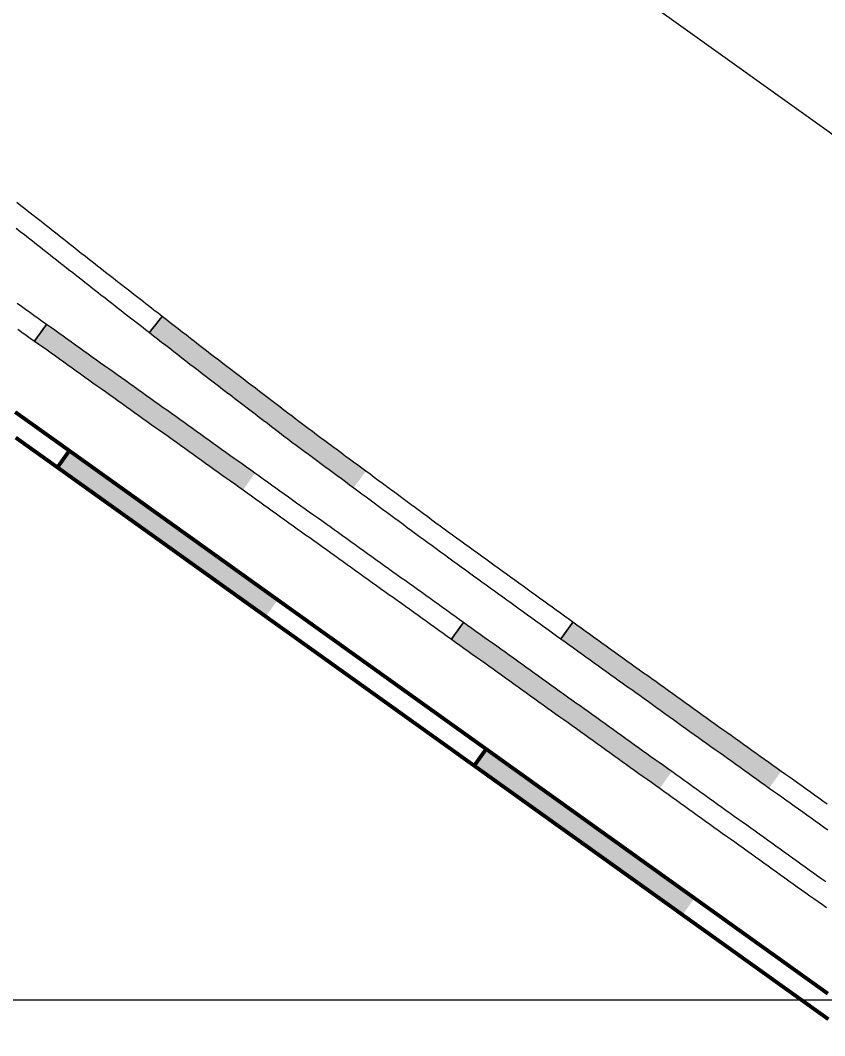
# Model space of a CAD drawing. Header units: inches. Extents: x 36473197 to 36486087, y 3899343 to 3911260.
# Drawn here: x 36482907.4 to 36482970.2, y 3904997.2 to 3905076.5 of the extents above; entities that cross this region are included whole.
import ezdxf

# ---------------------------------------------------------------- set-up
doc = ezdxf.new("R2010")
doc.units = ezdxf.units.IN
doc.header["$MEASUREMENT"] = 0
doc.layers.get('0').update_dxf_attribs({"lineweight": 0})
doc.layers.get('Defpoints').update_dxf_attribs({"lineweight": 0})
for name, color, linetype, lineweight in [('四盘区辅运巷', 7, 'Continuous', 0), ('经纬网', 7, 'Continuous', 0), ('西平正线', 7, 'Continuous', 0), ('钻孔', 7, 'Continuous', 0)]:
    doc.layers.add(name, color=color, linetype=linetype, lineweight=lineweight)
doc.styles.add('仿宋', font='simfang.ttf')
doc.linetypes.add('铁路', pattern='A,-0.01,[9,西北矿业高家堡煤矿2022年采掘接续图(2022.8.14).shx,S=1.5748e-06,R=0,X=0,Y=0.0004],-0.01,[10,西北矿业高家堡煤矿2022年采掘接续图(2022.8.14).shx,S=1.5748e-06,R=0,X=0,Y=0.0004]', length=0.02)
doc.dimstyles.get("Standard").update_dxf_attribs({"dimtxt": 30, "dimasz": 20, "dimexe": 0.18, "dimexo": 0.0625, "dimgap": 0.09, "dimtad": 1, "dimdec": 0, "dimzin": 0, "dimdsep": 46, "dimtxsty": '仿宋', "dimcen": 0.09, "dimclrd": 150, "dimclre": 150, "dimadec": 0, "dimazin": 0, "dimtfac": 1, "dimtdec": 0, "dimtofl": 0, "dimtmove": 0, "dimatfit": 3, "dimfxl": 1, "dimtolj": 1, "dimtzin": 0, "dimlwd": 0, "dimarcsym": 0})

# ---------------------------------------------------------------- blocks, each defined once
blk = doc.blocks.new('lr_block_12_1')
for points in [[(227.09, 521.522), (226.765, 521.755), (226.44, 521.988), (226.115, 522.221), (225.79, 522.453), (225.464, 522.686), (225.139, 522.919), (224.814, 523.152), (224.489, 523.385), (224.164, 523.618), (223.838, 523.851), (223.513, 524.084), (223.188, 524.317), (222.863, 524.55), (222.538, 524.783), (222.212, 525.015), (221.887, 525.248), (221.562, 525.481), (221.237, 525.714), (220.912, 525.947), (220.586, 526.18), (220.261, 526.413), (219.936, 526.646), (219.611, 526.879), (219.286, 527.112), (218.96, 527.344), (218.635, 527.577), (218.31, 527.81), (217.985, 528.043), (217.659, 528.276), (217.334, 528.509), (217.009, 528.742), (216.684, 528.975), (216.358, 529.207), (216.033, 529.44), (215.708, 529.673), (215.383, 529.906), (215.058, 530.139), (214.732, 530.372), (214.407, 530.605), (214.082, 530.838), (213.756, 531.07), (213.431, 531.303), (213.106, 531.536), (212.78, 531.769), (212.455, 532.001), (212.13, 532.234), (211.804, 532.467), (211.479, 532.699), (211.154, 532.932), (210.828, 533.165), (210.596, 532.84), (210.363, 532.514), (210.13, 532.189), (209.897, 531.864), (210.223, 531.631), (210.548, 531.398), (210.873, 531.165), (211.199, 530.933), (211.524, 530.7), (211.849, 530.467), (212.175, 530.234), (212.5, 530.002), (212.825, 529.769), (213.151, 529.536), (213.476, 529.304), (213.801, 529.071), (214.126, 528.838), (214.451, 528.605), (214.777, 528.372), (215.102, 528.139), (215.427, 527.907), (215.752, 527.674), (216.078, 527.441), (216.403, 527.208), (216.728, 526.975), (217.053, 526.742), (217.378, 526.509), (217.704, 526.277), (218.029, 526.044), (218.354, 525.811), (218.679, 525.578), (219.004, 525.345), (219.33, 525.112), (219.655, 524.879), (219.98, 524.646), (220.305, 524.413), (220.63, 524.18), (220.956, 523.948), (221.281, 523.715), (221.606, 523.482), (221.931, 523.249), (222.256, 523.016), (222.582, 522.783), (222.907, 522.55), (223.232, 522.317), (223.557, 522.084), (223.882, 521.851), (224.208, 521.618), (224.533, 521.386), (224.858, 521.153), (225.183, 520.92), (225.508, 520.687), (225.834, 520.454), (226.159, 520.221), (226.392, 520.546), (226.625, 520.871), (226.857, 521.197)], [(259.614, 498.237), (259.289, 498.47), (258.964, 498.703), (258.639, 498.936), (258.313, 499.168), (257.988, 499.401), (257.663, 499.634), (257.338, 499.867), (257.012, 500.1), (256.687, 500.333), (256.362, 500.565), (256.037, 500.798), (255.711, 501.031), (255.386, 501.264), (255.061, 501.497), (254.736, 501.73), (254.41, 501.963), (254.085, 502.195), (253.76, 502.428), (253.435, 502.661), (253.109, 502.894), (252.784, 503.127), (252.459, 503.36), (252.134, 503.592), (251.809, 503.825), (251.483, 504.058), (251.158, 504.291), (250.833, 504.524), (250.508, 504.757), (250.182, 504.99), (249.857, 505.222), (249.532, 505.455), (249.207, 505.688), (248.881, 505.921), (248.556, 506.154), (248.231, 506.387), (247.906, 506.62), (247.58, 506.852), (247.255, 507.085), (246.93, 507.318), (246.605, 507.551), (246.279, 507.784), (245.954, 508.017), (245.629, 508.249), (245.304, 508.482), (244.978, 508.715), (244.653, 508.948), (244.328, 509.181), (244.003, 509.414), (243.678, 509.647), (243.352, 509.879), (243.119, 509.554), (242.887, 509.229), (242.654, 508.904), (242.421, 508.578), (242.746, 508.346), (243.071, 508.113), (243.397, 507.88), (243.722, 507.647), (244.047, 507.414), (244.372, 507.181), (244.698, 506.949), (245.023, 506.716), (245.348, 506.483), (245.673, 506.25), (245.999, 506.017), (246.324, 505.784), (246.649, 505.551), (246.974, 505.319), (247.299, 505.086), (247.625, 504.853), (247.95, 504.62), (248.275, 504.387), (248.6, 504.154), (248.926, 503.921), (249.251, 503.689), (249.576, 503.456), (249.901, 503.223), (250.227, 502.99), (250.552, 502.757), (250.877, 502.524), (251.202, 502.292), (251.528, 502.059), (251.853, 501.826), (252.178, 501.593), (252.503, 501.36), (252.829, 501.127), (253.154, 500.894), (253.479, 500.662), (253.804, 500.429), (254.13, 500.196), (254.455, 499.963), (254.78, 499.73), (255.105, 499.497), (255.43, 499.264), (255.756, 499.032), (256.081, 498.799), (256.406, 498.566), (256.731, 498.333), (257.057, 498.1), (257.382, 497.867), (257.707, 497.635), (258.032, 497.402), (258.358, 497.169), (258.683, 496.936), (258.916, 497.261), (259.149, 497.586), (259.381, 497.912)]]:
    blk.add_hatch(color=7).paths.add_polyline_path(points, flags=17)
at = {"color": 7, "const_width": 0.3}
for points in [[(210.828, 533.165), (210.503, 533.398), (210.178, 533.63), (209.852, 533.863), (209.526, 534.096), (209.201, 534.328), (208.875, 534.561), (208.549, 534.793), (208.224, 535.026), (207.898, 535.258), (207.573, 535.49), (207.247, 535.723), (206.922, 535.955), (206.596, 536.188)], [(206.643, 534.188), (206.969, 533.956), (207.294, 533.723), (207.62, 533.491), (207.945, 533.259), (208.271, 533.026), (208.596, 532.794), (208.922, 532.561), (209.247, 532.329), (209.572, 532.096), (209.897, 531.864), (210.13, 532.189), (210.363, 532.514), (210.596, 532.84), (210.828, 533.165)], [(243.352, 509.879), (243.027, 510.112), (242.702, 510.345), (242.377, 510.578), (242.051, 510.811), (241.726, 511.044), (241.401, 511.277), (241.076, 511.509), (240.75, 511.742), (240.425, 511.975), (240.1, 512.208), (239.775, 512.441), (239.449, 512.674), (239.124, 512.906), (238.799, 513.139), (238.474, 513.372), (238.148, 513.605), (237.823, 513.838), (237.498, 514.071), (237.173, 514.304), (236.847, 514.536), (236.522, 514.769), (236.197, 515.002), (235.872, 515.235), (235.547, 515.468), (235.221, 515.701), (234.896, 515.934), (234.571, 516.166), (234.246, 516.399), (233.92, 516.632), (233.595, 516.865), (233.27, 517.098), (232.945, 517.331), (232.619, 517.563), (232.294, 517.796), (231.969, 518.029), (231.644, 518.262), (231.318, 518.495), (230.993, 518.728), (230.668, 518.961), (230.343, 519.193), (230.017, 519.426), (229.692, 519.659), (229.367, 519.892), (229.042, 520.125), (228.716, 520.358), (228.391, 520.59), (228.066, 520.823), (227.741, 521.056), (227.415, 521.289), (227.09, 521.522), (226.765, 521.755), (226.44, 521.988), (226.115, 522.221), (225.79, 522.453), (225.464, 522.686), (225.139, 522.919), (224.814, 523.152), (224.489, 523.385), (224.164, 523.618), (223.838, 523.851), (223.513, 524.084), (223.188, 524.317), (222.863, 524.55), (222.538, 524.783), (222.212, 525.015), (221.887, 525.248), (221.562, 525.481), (221.237, 525.714), (220.912, 525.947), (220.586, 526.18), (220.261, 526.413), (219.936, 526.646), (219.611, 526.879), (219.286, 527.112), (218.96, 527.344), (218.635, 527.577), (218.31, 527.81), (217.985, 528.043), (217.659, 528.276), (217.334, 528.509), (217.009, 528.742), (216.684, 528.975), (216.358, 529.207), (216.033, 529.44), (215.708, 529.673), (215.383, 529.906), (215.058, 530.139), (214.732, 530.372), (214.407, 530.605), (214.082, 530.838), (213.756, 531.07), (213.431, 531.303), (213.106, 531.536), (212.78, 531.769), (212.455, 532.001), (212.13, 532.234), (211.804, 532.467), (211.479, 532.699), (211.154, 532.932), (210.828, 533.165), (210.596, 532.84), (210.363, 532.514), (210.13, 532.189), (209.897, 531.864), (210.223, 531.631), (210.548, 531.398), (210.873, 531.165), (211.199, 530.933), (211.524, 530.7), (211.849, 530.467), (212.175, 530.234), (212.5, 530.002), (212.825, 529.769), (213.151, 529.536), (213.476, 529.304), (213.801, 529.071), (214.126, 528.838), (214.451, 528.605), (214.777, 528.372), (215.102, 528.139), (215.427, 527.907), (215.752, 527.674), (216.078, 527.441), (216.403, 527.208), (216.728, 526.975), (217.053, 526.742), (217.378, 526.509), (217.704, 526.277), (218.029, 526.044), (218.354, 525.811), (218.679, 525.578), (219.004, 525.345), (219.33, 525.112), (219.655, 524.879), (219.98, 524.646), (220.305, 524.413), (220.63, 524.18), (220.956, 523.948), (221.281, 523.715), (221.606, 523.482), (221.931, 523.249), (222.256, 523.016), (222.582, 522.783), (222.907, 522.55), (223.232, 522.317), (223.557, 522.084), (223.882, 521.851), (224.208, 521.618), (224.533, 521.386), (224.858, 521.153), (225.183, 520.92), (225.508, 520.687), (225.834, 520.454), (226.159, 520.221), (226.484, 519.988), (226.809, 519.755), (227.135, 519.522), (227.46, 519.29), (227.785, 519.057), (228.11, 518.824), (228.436, 518.591), (228.761, 518.358), (229.086, 518.125), (229.411, 517.892), (229.737, 517.66), (230.062, 517.427), (230.387, 517.194), (230.712, 516.961), (231.037, 516.728), (231.363, 516.495), (231.688, 516.262), (232.013, 516.03), (232.338, 515.797), (232.664, 515.564), (232.989, 515.331), (233.314, 515.098), (233.639, 514.865), (233.965, 514.633), (234.29, 514.4), (234.615, 514.167), (234.94, 513.934), (235.266, 513.701), (235.591, 513.468), (235.916, 513.235), (236.241, 513.003), (236.567, 512.77), (236.892, 512.537), (237.217, 512.304), (237.542, 512.071), (237.868, 511.838), (238.193, 511.606), (238.518, 511.373), (238.843, 511.14), (239.168, 510.907), (239.494, 510.674), (239.819, 510.441), (240.144, 510.208), (240.469, 509.976), (240.795, 509.743), (241.12, 509.51), (241.445, 509.277), (241.77, 509.044), (242.096, 508.811), (242.421, 508.578), (242.654, 508.904), (242.887, 509.229), (243.119, 509.554), (243.352, 509.879)], [(270.022, 490.786), (269.697, 491.019), (269.371, 491.251), (269.046, 491.484), (268.721, 491.717), (268.396, 491.95), (268.071, 492.183), (267.745, 492.416), (267.42, 492.649), (267.095, 492.881), (266.77, 493.114), (266.444, 493.347), (266.119, 493.58), (265.794, 493.813), (265.469, 494.046), (265.143, 494.279), (264.818, 494.511), (264.493, 494.744), (264.168, 494.977), (263.842, 495.21), (263.517, 495.443), (263.192, 495.676), (262.867, 495.908), (262.541, 496.141), (262.216, 496.374), (261.891, 496.607), (261.566, 496.84), (261.24, 497.073), (260.915, 497.306), (260.59, 497.538), (260.265, 497.771), (259.94, 498.004), (259.614, 498.237), (259.289, 498.47), (258.964, 498.703), (258.639, 498.936), (258.313, 499.168), (257.988, 499.401), (257.663, 499.634), (257.338, 499.867), (257.012, 500.1), (256.687, 500.333), (256.362, 500.565), (256.037, 500.798), (255.711, 501.031), (255.386, 501.264), (255.061, 501.497), (254.736, 501.73), (254.41, 501.963), (254.085, 502.195), (253.76, 502.428), (253.435, 502.661), (253.109, 502.894), (252.784, 503.127), (252.459, 503.36), (252.134, 503.592), (251.809, 503.825), (251.483, 504.058), (251.158, 504.291), (250.833, 504.524), (250.508, 504.757), (250.182, 504.99), (249.857, 505.222), (249.532, 505.455), (249.207, 505.688), (248.881, 505.921), (248.556, 506.154), (248.231, 506.387), (247.906, 506.62), (247.58, 506.852), (247.255, 507.085), (246.93, 507.318), (246.605, 507.551), (246.279, 507.784), (245.954, 508.017), (245.629, 508.249), (245.304, 508.482), (244.978, 508.715), (244.653, 508.948), (244.328, 509.181), (244.003, 509.414), (243.678, 509.647), (243.352, 509.879), (243.119, 509.554), (242.887, 509.229), (242.654, 508.904), (242.421, 508.578), (242.746, 508.346), (243.071, 508.113), (243.397, 507.88), (243.722, 507.647), (244.047, 507.414), (244.372, 507.181), (244.698, 506.949), (245.023, 506.716), (245.348, 506.483), (245.673, 506.25), (245.999, 506.017), (246.324, 505.784), (246.649, 505.551), (246.974, 505.319), (247.299, 505.086), (247.625, 504.853), (247.95, 504.62), (248.275, 504.387), (248.6, 504.154), (248.926, 503.921), (249.251, 503.689), (249.576, 503.456), (249.901, 503.223), (250.227, 502.99), (250.552, 502.757), (250.877, 502.524), (251.202, 502.292), (251.528, 502.059), (251.853, 501.826), (252.178, 501.593), (252.503, 501.36), (252.829, 501.127), (253.154, 500.894), (253.479, 500.662), (253.804, 500.429), (254.13, 500.196), (254.455, 499.963), (254.78, 499.73), (255.105, 499.497), (255.43, 499.264), (255.756, 499.032), (256.081, 498.799), (256.406, 498.566), (256.731, 498.333), (257.057, 498.1), (257.382, 497.867), (257.707, 497.635), (258.032, 497.402), (258.358, 497.169), (258.683, 496.936), (259.008, 496.703), (259.333, 496.47), (259.659, 496.237), (259.984, 496.005), (260.309, 495.772), (260.634, 495.539), (260.96, 495.306), (261.285, 495.073), (261.61, 494.84), (261.935, 494.608), (262.261, 494.375), (262.586, 494.142), (262.911, 493.909), (263.236, 493.676), (263.561, 493.443), (263.887, 493.21), (264.212, 492.978), (264.537, 492.745), (264.862, 492.512), (265.188, 492.279), (265.513, 492.046), (265.838, 491.813), (266.163, 491.58), (266.489, 491.348), (266.814, 491.115), (267.139, 490.882), (267.464, 490.649), (267.79, 490.416), (268.115, 490.183), (268.44, 489.951), (268.765, 489.718), (269.091, 489.485), (269.416, 489.252), (269.741, 489.019), (270.066, 488.786)]]:
    blk.add_lwpolyline(points, dxfattribs=at)
blk = doc.blocks.new('*D204')
at = {"layer": 'Defpoints', "color": 0, "transparency": 16777216}
for p in [(36476925.515, 3911082.357), (36486060.147, 3904950.043), (36485936.086, 3904772.871)]:
    blk.add_point(p, dxfattribs=at)
at = {"layer": '四盘区辅运巷', "color": 150, "lineweight": -2, "transparency": 16777216}
for p, q in [((36476925.551, 3911082.408), (36477049.68, 3911259.676)), ((36485936.122, 3904772.922), (36486060.251, 3904950.19))]:
    blk.add_line(p, q, dxfattribs=at)
at = {"layer": '四盘区辅运巷', "color": 150, "lineweight": 0, "transparency": 16777216}
blk.add_line((36477065.959, 3911248.057), (36486043.765, 3904961.514), dxfattribs=at)
at = {"layer": '四盘区辅运巷', "color": 150, "transparency": 16777216}
for points in [[(36477067.871, 3911250.787), (36477064.047, 3911245.326), (36477049.577, 3911259.528)], [(36486045.677, 3904964.245), (36486041.853, 3904958.784), (36486060.147, 3904950.043)]]:
    blk.add_solid(points, dxfattribs=at)
at = {"layer": '四盘区辅运巷', "color": 0, "transparency": 16777216, "insert": (36481563.616, 3908117.287), "char_height": 30, "attachment_point": 5, "rotation": 324.99908, "style": '仿宋'}
blk.add_mtext('\\A1;1100', dxfattribs=at)

msp = doc.modelspace()

# ---------------------------------------------------------------- hatches: boundary and pattern name
at = {"layer": '西平正线'}
for points in [[(36482934.402, 3905041.277), (36482934.08, 3905041.515), (36482933.758, 3905041.753), (36482933.437, 3905041.991), (36482933.115, 3905042.229), (36482932.794, 3905042.467), (36482932.472, 3905042.705), (36482932.151, 3905042.943), (36482931.829, 3905043.181), (36482931.508, 3905043.419), (36482931.186, 3905043.657), (36482930.865, 3905043.894), (36482930.543, 3905044.132), (36482930.221, 3905044.37), (36482929.9, 3905044.608), (36482929.578, 3905044.846), (36482929.27, 3905045.081), (36482928.952, 3905045.324), (36482928.634, 3905045.567), (36482928.317, 3905045.81), (36482927.999, 3905046.052), (36482927.681, 3905046.295), (36482927.363, 3905046.538), (36482927.046, 3905046.781), (36482926.728, 3905047.024), (36482926.41, 3905047.267), (36482926.092, 3905047.51), (36482925.775, 3905047.753), (36482925.457, 3905047.996), (36482925.139, 3905048.239), (36482924.821, 3905048.482), (36482924.504, 3905048.725), (36482924.186, 3905048.968), (36482923.868, 3905049.211), (36482923.55, 3905049.454), (36482923.233, 3905049.697), (36482922.915, 3905049.94), (36482922.597, 3905050.183), (36482922.279, 3905050.426), (36482921.961, 3905050.669), (36482921.65, 3905050.909), (36482921.335, 3905051.155), (36482921.019, 3905051.4), (36482920.703, 3905051.646), (36482920.388, 3905051.892), (36482920.072, 3905052.137), (36482919.756, 3905052.383), (36482919.441, 3905052.629), (36482919.125, 3905052.874), (36482918.809, 3905053.12), (36482918.494, 3905053.366), (36482918.248, 3905053.05), (36482918.002, 3905052.734), (36482917.757, 3905052.419), (36482917.511, 3905052.103), (36482917.827, 3905051.857), (36482918.142, 3905051.612), (36482918.458, 3905051.366), (36482918.774, 3905051.12), (36482919.089, 3905050.875), (36482919.405, 3905050.629), (36482919.721, 3905050.383), (36482920.036, 3905050.138), (36482920.352, 3905049.892), (36482920.668, 3905049.646), (36482920.99, 3905049.398), (36482921.307, 3905049.155), (36482921.625, 3905048.912), (36482921.943, 3905048.669), (36482922.261, 3905048.426), (36482922.578, 3905048.183), (36482922.896, 3905047.94), (36482923.214, 3905047.697), (36482923.532, 3905047.454), (36482923.85, 3905047.211), (36482924.167, 3905046.968), (36482924.485, 3905046.725), (36482924.803, 3905046.482), (36482925.121, 3905046.239), (36482925.438, 3905045.996), (36482925.756, 3905045.753), (36482926.074, 3905045.51), (36482926.392, 3905045.267), (36482926.709, 3905045.024), (36482927.027, 3905044.781), (36482927.345, 3905044.538), (36482927.663, 3905044.296), (36482927.98, 3905044.053), (36482928.298, 3905043.81), (36482928.627, 3905043.56), (36482928.948, 3905043.322), (36482929.27, 3905043.084), (36482929.591, 3905042.846), (36482929.913, 3905042.608), (36482930.234, 3905042.37), (36482930.556, 3905042.132), (36482930.877, 3905041.894), (36482931.199, 3905041.657), (36482931.521, 3905041.419), (36482931.842, 3905041.181), (36482932.164, 3905040.943), (36482932.485, 3905040.705), (36482932.807, 3905040.467), (36482933.128, 3905040.229), (36482933.45, 3905039.991), (36482933.688, 3905040.313), (36482933.926, 3905040.634), (36482934.164, 3905040.956)], [(36482925.743, 3905041.121), (36482925.418, 3905041.353), (36482925.092, 3905041.586), (36482924.767, 3905041.819), (36482924.442, 3905042.052), (36482924.116, 3905042.284), (36482923.791, 3905042.517), (36482923.466, 3905042.75), (36482923.14, 3905042.983), (36482922.815, 3905043.215), (36482922.49, 3905043.448), (36482922.164, 3905043.681), (36482921.839, 3905043.914), (36482921.514, 3905044.146), (36482921.188, 3905044.379), (36482920.863, 3905044.612), (36482920.537, 3905044.845), (36482920.211, 3905045.077), (36482919.886, 3905045.31), (36482919.56, 3905045.542), (36482919.234, 3905045.774), (36482918.909, 3905046.007), (36482918.583, 3905046.239), (36482918.258, 3905046.471), (36482917.932, 3905046.704), (36482917.606, 3905046.936), (36482917.281, 3905047.168), (36482916.955, 3905047.401), (36482916.63, 3905047.633), (36482916.304, 3905047.865), (36482915.978, 3905048.098), (36482915.653, 3905048.33), (36482915.327, 3905048.562), (36482915.001, 3905048.794), (36482914.676, 3905049.027), (36482914.35, 3905049.259), (36482914.025, 3905049.491), (36482913.699, 3905049.724), (36482913.373, 3905049.956), (36482913.048, 3905050.188), (36482912.722, 3905050.421), (36482912.396, 3905050.653), (36482912.071, 3905050.885), (36482911.746, 3905051.118), (36482911.42, 3905051.35), (36482911.094, 3905051.582), (36482910.769, 3905051.815), (36482910.443, 3905052.047), (36482910.118, 3905052.28), (36482909.792, 3905052.512), (36482909.467, 3905052.745), (36482909.234, 3905052.419), (36482909.002, 3905052.094), (36482908.769, 3905051.768), (36482908.537, 3905051.442), (36482908.863, 3905051.21), (36482909.188, 3905050.978), (36482909.514, 3905050.745), (36482909.839, 3905050.513), (36482910.165, 3905050.28), (36482910.49, 3905050.048), (36482910.816, 3905049.815), (36482911.142, 3905049.583), (36482911.467, 3905049.351), (36482911.793, 3905049.118), (36482912.118, 3905048.886), (36482912.444, 3905048.654), (36482912.77, 3905048.421), (36482913.095, 3905048.189), (36482913.421, 3905047.957), (36482913.747, 3905047.724), (36482914.072, 3905047.492), (36482914.398, 3905047.26), (36482914.723, 3905047.027), (36482915.049, 3905046.795), (36482915.375, 3905046.563), (36482915.7, 3905046.33), (36482916.026, 3905046.098), (36482916.351, 3905045.866), (36482916.677, 3905045.633), (36482917.003, 3905045.401), (36482917.328, 3905045.169), (36482917.654, 3905044.936), (36482917.98, 3905044.704), (36482918.305, 3905044.472), (36482918.631, 3905044.24), (36482918.956, 3905044.007), (36482919.282, 3905043.775), (36482919.608, 3905043.543), (36482919.932, 3905043.31), (36482920.258, 3905043.078), (36482920.583, 3905042.845), (36482920.908, 3905042.612), (36482921.233, 3905042.38), (36482921.559, 3905042.147), (36482921.884, 3905041.914), (36482922.209, 3905041.681), (36482922.535, 3905041.449), (36482922.86, 3905041.216), (36482923.185, 3905040.983), (36482923.511, 3905040.75), (36482923.836, 3905040.518), (36482924.161, 3905040.285), (36482924.487, 3905040.052), (36482924.812, 3905039.819), (36482925.045, 3905040.145), (36482925.278, 3905040.47), (36482925.51, 3905040.795)], [(36482958.266, 3905017.834), (36482957.941, 3905018.067), (36482957.615, 3905018.299), (36482957.29, 3905018.532), (36482956.965, 3905018.765), (36482956.64, 3905018.998), (36482956.314, 3905019.231), (36482955.989, 3905019.464), (36482955.664, 3905019.697), (36482955.339, 3905019.929), (36482955.014, 3905020.162), (36482954.688, 3905020.395), (36482954.363, 3905020.628), (36482954.038, 3905020.861), (36482953.713, 3905021.094), (36482953.387, 3905021.327), (36482953.062, 3905021.559), (36482952.737, 3905021.792), (36482952.412, 3905022.025), (36482952.086, 3905022.258), (36482951.761, 3905022.491), (36482951.436, 3905022.724), (36482951.111, 3905022.956), (36482950.786, 3905023.189), (36482950.46, 3905023.422), (36482950.135, 3905023.655), (36482949.81, 3905023.888), (36482949.485, 3905024.121), (36482949.159, 3905024.354), (36482948.834, 3905024.587), (36482948.509, 3905024.82), (36482948.184, 3905025.052), (36482947.859, 3905025.285), (36482947.533, 3905025.518), (36482947.208, 3905025.751), (36482946.883, 3905025.984), (36482946.558, 3905026.217), (36482946.233, 3905026.45), (36482945.907, 3905026.683), (36482945.582, 3905026.916), (36482945.257, 3905027.148), (36482944.932, 3905027.381), (36482944.606, 3905027.614), (36482944.281, 3905027.847), (36482943.956, 3905028.08), (36482943.631, 3905028.313), (36482943.306, 3905028.546), (36482942.98, 3905028.779), (36482942.655, 3905029.012), (36482942.33, 3905029.245), (36482942.005, 3905029.477), (36482941.772, 3905029.152), (36482941.539, 3905028.827), (36482941.306, 3905028.502), (36482941.073, 3905028.177), (36482941.398, 3905027.944), (36482941.724, 3905027.711), (36482942.049, 3905027.478), (36482942.374, 3905027.245), (36482942.699, 3905027.012), (36482943.025, 3905026.779), (36482943.35, 3905026.546), (36482943.675, 3905026.313), (36482944, 3905026.081), (36482944.325, 3905025.848), (36482944.651, 3905025.615), (36482944.976, 3905025.382), (36482945.301, 3905025.149), (36482945.626, 3905024.916), (36482945.951, 3905024.683), (36482946.277, 3905024.45), (36482946.602, 3905024.217), (36482946.927, 3905023.985), (36482947.252, 3905023.752), (36482947.577, 3905023.519), (36482947.903, 3905023.286), (36482948.228, 3905023.053), (36482948.553, 3905022.82), (36482948.878, 3905022.587), (36482949.204, 3905022.354), (36482949.529, 3905022.121), (36482949.854, 3905021.889), (36482950.179, 3905021.656), (36482950.504, 3905021.423), (36482950.83, 3905021.19), (36482951.155, 3905020.957), (36482951.48, 3905020.724), (36482951.805, 3905020.491), (36482952.131, 3905020.258), (36482952.456, 3905020.026), (36482952.781, 3905019.793), (36482953.106, 3905019.56), (36482953.432, 3905019.327), (36482953.757, 3905019.094), (36482954.082, 3905018.861), (36482954.407, 3905018.628), (36482954.733, 3905018.396), (36482955.058, 3905018.163), (36482955.383, 3905017.93), (36482955.708, 3905017.697), (36482956.034, 3905017.464), (36482956.359, 3905017.231), (36482956.684, 3905016.999), (36482957.009, 3905016.766), (36482957.335, 3905016.533), (36482957.567, 3905016.858), (36482957.8, 3905017.183), (36482958.033, 3905017.509)], [(36482966.808, 3905017.854), (36482966.482, 3905018.086), (36482966.157, 3905018.318), (36482965.831, 3905018.551), (36482965.505, 3905018.783), (36482965.18, 3905019.015), (36482964.854, 3905019.248), (36482964.529, 3905019.48), (36482964.203, 3905019.712), (36482963.877, 3905019.945), (36482963.552, 3905020.177), (36482963.226, 3905020.409), (36482962.9, 3905020.642), (36482962.575, 3905020.874), (36482962.249, 3905021.106), (36482961.924, 3905021.339), (36482961.598, 3905021.571), (36482961.272, 3905021.803), (36482960.948, 3905022.035), (36482960.623, 3905022.268), (36482960.298, 3905022.501), (36482959.973, 3905022.734), (36482959.648, 3905022.967), (36482959.323, 3905023.2), (36482958.998, 3905023.433), (36482958.673, 3905023.666), (36482958.347, 3905023.899), (36482958.022, 3905024.132), (36482957.697, 3905024.365), (36482957.372, 3905024.598), (36482957.047, 3905024.831), (36482956.722, 3905025.064), (36482956.397, 3905025.297), (36482956.072, 3905025.53), (36482955.746, 3905025.763), (36482955.421, 3905025.996), (36482955.096, 3905026.229), (36482954.771, 3905026.462), (36482954.446, 3905026.695), (36482954.121, 3905026.928), (36482953.796, 3905027.161), (36482953.471, 3905027.394), (36482953.146, 3905027.627), (36482952.82, 3905027.86), (36482952.495, 3905028.093), (36482952.17, 3905028.326), (36482951.845, 3905028.559), (36482951.52, 3905028.792), (36482951.195, 3905029.025), (36482950.87, 3905029.258), (36482950.545, 3905029.491), (36482950.312, 3905029.166), (36482950.079, 3905028.841), (36482949.846, 3905028.516), (36482949.613, 3905028.191), (36482949.938, 3905027.958), (36482950.263, 3905027.725), (36482950.588, 3905027.492), (36482950.913, 3905027.259), (36482951.238, 3905027.026), (36482951.563, 3905026.793), (36482951.888, 3905026.56), (36482952.213, 3905026.327), (36482952.539, 3905026.094), (36482952.864, 3905025.861), (36482953.189, 3905025.628), (36482953.514, 3905025.395), (36482953.839, 3905025.162), (36482954.164, 3905024.929), (36482954.489, 3905024.696), (36482954.814, 3905024.463), (36482955.14, 3905024.23), (36482955.465, 3905023.997), (36482955.79, 3905023.764), (36482956.115, 3905023.531), (36482956.44, 3905023.297), (36482956.765, 3905023.064), (36482957.09, 3905022.831), (36482957.415, 3905022.598), (36482957.74, 3905022.365), (36482958.066, 3905022.132), (36482958.391, 3905021.899), (36482958.716, 3905021.666), (36482959.041, 3905021.433), (36482959.366, 3905021.2), (36482959.691, 3905020.967), (36482960.016, 3905020.734), (36482960.343, 3905020.501), (36482960.669, 3905020.268), (36482960.994, 3905020.036), (36482961.32, 3905019.804), (36482961.646, 3905019.571), (36482961.971, 3905019.339), (36482962.297, 3905019.107), (36482962.622, 3905018.874), (36482962.948, 3905018.642), (36482963.274, 3905018.41), (36482963.599, 3905018.177), (36482963.925, 3905017.945), (36482964.251, 3905017.713), (36482964.576, 3905017.481), (36482964.902, 3905017.248), (36482965.227, 3905017.016), (36482965.553, 3905016.784), (36482965.879, 3905016.551), (36482966.111, 3905016.877), (36482966.343, 3905017.202), (36482966.576, 3905017.528)]]:
    msp.add_hatch(color=7, dxfattribs=at).paths.add_polyline_path(points, flags=17)

# ---------------------------------------------------------------- linework, layer by layer
at = {"layer": '经纬网', "color": 7, "linetype": 'Continuous', "lineweight": 9}
msp.add_line((36485245.608, 3905000), (36476147.6, 3905000), dxfattribs=at)
at = {"layer": '西平正线', "color": 7, "linetype": 'Continuous', "lineweight": 0, "flags": 128}
for points in [[(36482918.494, 3905053.366), (36482918.178, 3905053.611), (36482917.862, 3905053.857), (36482917.547, 3905054.103), (36482917.231, 3905054.348), (36482916.915, 3905054.594), (36482916.6, 3905054.84), (36482916.284, 3905055.085), (36482915.968, 3905055.331), (36482915.653, 3905055.577), (36482915.337, 3905055.822), (36482915.021, 3905056.068), (36482914.706, 3905056.314), (36482914.39, 3905056.559), (36482914.078, 3905056.803), (36482913.764, 3905057.05), (36482913.449, 3905057.298), (36482913.135, 3905057.545), (36482912.821, 3905057.792), (36482912.506, 3905058.04), (36482912.192, 3905058.287), (36482911.878, 3905058.534), (36482911.563, 3905058.782), (36482911.249, 3905059.029), (36482910.934, 3905059.276), (36482910.62, 3905059.524), (36482910.306, 3905059.771), (36482909.991, 3905060.018), (36482909.677, 3905060.266), (36482909.363, 3905060.513), (36482909.048, 3905060.76), (36482908.734, 3905061.008), (36482908.42, 3905061.255), (36482908.105, 3905061.503), (36482907.791, 3905061.75), (36482907.477, 3905061.997), (36482907.162, 3905062.245)], [(36482907.116, 3905060.245), (36482907.43, 3905059.998), (36482907.745, 3905059.75), (36482908.059, 3905059.503), (36482908.373, 3905059.256), (36482908.688, 3905059.008), (36482909.002, 3905058.761), (36482909.316, 3905058.514), (36482909.631, 3905058.266), (36482909.945, 3905058.019), (36482910.259, 3905057.772), (36482910.574, 3905057.524), (36482910.888, 3905057.277), (36482911.202, 3905057.03), (36482911.517, 3905056.782), (36482911.831, 3905056.535), (36482912.146, 3905056.287), (36482912.46, 3905056.04), (36482912.774, 3905055.793), (36482913.089, 3905055.545), (36482913.407, 3905055.297), (36482913.723, 3905055.051), (36482914.039, 3905054.805), (36482914.354, 3905054.56), (36482914.67, 3905054.314), (36482914.986, 3905054.068), (36482915.301, 3905053.823), (36482915.617, 3905053.577), (36482915.933, 3905053.331), (36482916.248, 3905053.086), (36482916.564, 3905052.84), (36482916.88, 3905052.594), (36482917.195, 3905052.349), (36482917.511, 3905052.103), (36482917.757, 3905052.419), (36482918.002, 3905052.734), (36482918.248, 3905053.05), (36482918.494, 3905053.366)], [(36482909.467, 3905052.745), (36482909.141, 3905052.977), (36482908.816, 3905053.209), (36482908.49, 3905053.442), (36482908.165, 3905053.674), (36482907.839, 3905053.907), (36482907.514, 3905054.139), (36482907.188, 3905054.372)], [(36482950.545, 3905029.491), (36482950.224, 3905029.723), (36482949.9, 3905029.958), (36482949.576, 3905030.193), (36482949.253, 3905030.428), (36482948.929, 3905030.662), (36482948.605, 3905030.897), (36482948.281, 3905031.132), (36482947.957, 3905031.367), (36482947.633, 3905031.602), (36482947.309, 3905031.836), (36482946.985, 3905032.071), (36482946.662, 3905032.306), (36482946.338, 3905032.541), (36482946.014, 3905032.775), (36482945.69, 3905033.01), (36482945.366, 3905033.245), (36482945.042, 3905033.48), (36482944.718, 3905033.714), (36482944.395, 3905033.949), (36482944.071, 3905034.184), (36482943.747, 3905034.419), (36482943.423, 3905034.653), (36482943.099, 3905034.888), (36482942.775, 3905035.123), (36482942.451, 3905035.358), (36482942.128, 3905035.593), (36482941.804, 3905035.827), (36482941.48, 3905036.062), (36482941.156, 3905036.297), (36482940.832, 3905036.532), (36482940.508, 3905036.766), (36482940.184, 3905037.001), (36482939.868, 3905037.232), (36482939.546, 3905037.47), (36482939.225, 3905037.708), (36482938.903, 3905037.946), (36482938.582, 3905038.184), (36482938.26, 3905038.422), (36482937.938, 3905038.66), (36482937.617, 3905038.898), (36482937.295, 3905039.136), (36482936.974, 3905039.374), (36482936.652, 3905039.612), (36482936.331, 3905039.85), (36482936.009, 3905040.088), (36482935.688, 3905040.325), (36482935.366, 3905040.563), (36482935.045, 3905040.801), (36482934.723, 3905041.039), (36482934.402, 3905041.277), (36482934.08, 3905041.515), (36482933.758, 3905041.753), (36482933.437, 3905041.991), (36482933.115, 3905042.229), (36482932.794, 3905042.467), (36482932.472, 3905042.705), (36482932.151, 3905042.943), (36482931.829, 3905043.181), (36482931.508, 3905043.419), (36482931.186, 3905043.657), (36482930.865, 3905043.894), (36482930.543, 3905044.132), (36482930.221, 3905044.37), (36482929.9, 3905044.608), (36482929.578, 3905044.846), (36482929.27, 3905045.081), (36482928.952, 3905045.324), (36482928.634, 3905045.567), (36482928.317, 3905045.81), (36482927.999, 3905046.052), (36482927.681, 3905046.295), (36482927.363, 3905046.538), (36482927.046, 3905046.781), (36482926.728, 3905047.024), (36482926.41, 3905047.267), (36482926.092, 3905047.51), (36482925.775, 3905047.753), (36482925.457, 3905047.996), (36482925.139, 3905048.239), (36482924.821, 3905048.482), (36482924.504, 3905048.725), (36482924.186, 3905048.968), (36482923.868, 3905049.211), (36482923.55, 3905049.454), (36482923.233, 3905049.697), (36482922.915, 3905049.94), (36482922.597, 3905050.183), (36482922.279, 3905050.426), (36482921.961, 3905050.669), (36482921.65, 3905050.909), (36482921.335, 3905051.155), (36482921.019, 3905051.4), (36482920.703, 3905051.646), (36482920.388, 3905051.892), (36482920.072, 3905052.137), (36482919.756, 3905052.383), (36482919.441, 3905052.629), (36482919.125, 3905052.874), (36482918.809, 3905053.12), (36482918.494, 3905053.366), (36482918.248, 3905053.05), (36482918.002, 3905052.734), (36482917.757, 3905052.419), (36482917.511, 3905052.103), (36482917.827, 3905051.857), (36482918.142, 3905051.612), (36482918.458, 3905051.366), (36482918.774, 3905051.12), (36482919.089, 3905050.875), (36482919.405, 3905050.629), (36482919.721, 3905050.383), (36482920.036, 3905050.138), (36482920.352, 3905049.892), (36482920.668, 3905049.646), (36482920.99, 3905049.398), (36482921.307, 3905049.155), (36482921.625, 3905048.912), (36482921.943, 3905048.669), (36482922.261, 3905048.426), (36482922.578, 3905048.183), (36482922.896, 3905047.94), (36482923.214, 3905047.697), (36482923.532, 3905047.454), (36482923.85, 3905047.211), (36482924.167, 3905046.968), (36482924.485, 3905046.725), (36482924.803, 3905046.482), (36482925.121, 3905046.239), (36482925.438, 3905045.996), (36482925.756, 3905045.753), (36482926.074, 3905045.51), (36482926.392, 3905045.267), (36482926.709, 3905045.024), (36482927.027, 3905044.781), (36482927.345, 3905044.538), (36482927.663, 3905044.296), (36482927.98, 3905044.053), (36482928.298, 3905043.81), (36482928.627, 3905043.56), (36482928.948, 3905043.322), (36482929.27, 3905043.084), (36482929.591, 3905042.846), (36482929.913, 3905042.608), (36482930.234, 3905042.37), (36482930.556, 3905042.132), (36482930.877, 3905041.894), (36482931.199, 3905041.657), (36482931.521, 3905041.419), (36482931.842, 3905041.181), (36482932.164, 3905040.943), (36482932.485, 3905040.705), (36482932.807, 3905040.467), (36482933.128, 3905040.229), (36482933.45, 3905039.991), (36482933.771, 3905039.753), (36482934.093, 3905039.515), (36482934.414, 3905039.277), (36482934.736, 3905039.039), (36482935.057, 3905038.801), (36482935.379, 3905038.563), (36482935.701, 3905038.326), (36482936.022, 3905038.088), (36482936.344, 3905037.85), (36482936.665, 3905037.612), (36482936.987, 3905037.374), (36482937.308, 3905037.136), (36482937.63, 3905036.898), (36482937.951, 3905036.66), (36482938.273, 3905036.422), (36482938.594, 3905036.184), (36482938.916, 3905035.946), (36482939.245, 3905035.706), (36482939.569, 3905035.471), (36482939.893, 3905035.236), (36482940.217, 3905035.001), (36482940.541, 3905034.767), (36482940.865, 3905034.532), (36482941.189, 3905034.297), (36482941.512, 3905034.062), (36482941.836, 3905033.828), (36482942.16, 3905033.593), (36482942.484, 3905033.358), (36482942.808, 3905033.123), (36482943.132, 3905032.889), (36482943.456, 3905032.654), (36482943.779, 3905032.419), (36482944.103, 3905032.184), (36482944.427, 3905031.949), (36482944.751, 3905031.715), (36482945.075, 3905031.48), (36482945.399, 3905031.245), (36482945.723, 3905031.01), (36482946.046, 3905030.776), (36482946.37, 3905030.541), (36482946.694, 3905030.306), (36482947.018, 3905030.071), (36482947.342, 3905029.837), (36482947.666, 3905029.602), (36482947.99, 3905029.367), (36482948.313, 3905029.132), (36482948.637, 3905028.898), (36482948.961, 3905028.663), (36482949.285, 3905028.428), (36482949.613, 3905028.191), (36482949.846, 3905028.516), (36482950.079, 3905028.841), (36482950.312, 3905029.166), (36482950.545, 3905029.491)], [(36482907.235, 3905052.372), (36482907.56, 3905052.14), (36482907.886, 3905051.907), (36482908.211, 3905051.675), (36482908.537, 3905051.442), (36482908.769, 3905051.768), (36482909.002, 3905052.094), (36482909.234, 3905052.419), (36482909.467, 3905052.745)], [(36482942.005, 3905029.477), (36482941.68, 3905029.71), (36482941.354, 3905029.943), (36482941.029, 3905030.176), (36482940.704, 3905030.409), (36482940.379, 3905030.642), (36482940.054, 3905030.875), (36482939.728, 3905031.108), (36482939.403, 3905031.341), (36482939.078, 3905031.574), (36482938.753, 3905031.806), (36482938.428, 3905032.039), (36482938.102, 3905032.272), (36482937.777, 3905032.505), (36482937.452, 3905032.738), (36482937.127, 3905032.971), (36482936.802, 3905033.204), (36482936.476, 3905033.437), (36482936.151, 3905033.67), (36482935.826, 3905033.903), (36482935.501, 3905034.135), (36482935.175, 3905034.368), (36482934.85, 3905034.601), (36482934.525, 3905034.834), (36482934.2, 3905035.067), (36482933.875, 3905035.3), (36482933.549, 3905035.533), (36482933.224, 3905035.766), (36482932.899, 3905035.998), (36482932.574, 3905036.231), (36482932.249, 3905036.464), (36482931.923, 3905036.697), (36482931.598, 3905036.93), (36482931.273, 3905037.163), (36482930.948, 3905037.396), (36482930.622, 3905037.629), (36482930.297, 3905037.861), (36482929.972, 3905038.094), (36482929.647, 3905038.327), (36482929.322, 3905038.56), (36482928.996, 3905038.793), (36482928.671, 3905039.026), (36482928.346, 3905039.259), (36482928.02, 3905039.492), (36482927.695, 3905039.724), (36482927.37, 3905039.957), (36482927.044, 3905040.19), (36482926.719, 3905040.423), (36482926.394, 3905040.655), (36482926.068, 3905040.888), (36482925.743, 3905041.121), (36482925.418, 3905041.353), (36482925.092, 3905041.586), (36482924.767, 3905041.819), (36482924.442, 3905042.052), (36482924.116, 3905042.284), (36482923.791, 3905042.517), (36482923.466, 3905042.75), (36482923.14, 3905042.983), (36482922.815, 3905043.215), (36482922.49, 3905043.448), (36482922.164, 3905043.681), (36482921.839, 3905043.914), (36482921.514, 3905044.146), (36482921.188, 3905044.379), (36482920.863, 3905044.612), (36482920.537, 3905044.845), (36482920.211, 3905045.077), (36482919.886, 3905045.31), (36482919.56, 3905045.542), (36482919.234, 3905045.774), (36482918.909, 3905046.007), (36482918.583, 3905046.239), (36482918.258, 3905046.471), (36482917.932, 3905046.704), (36482917.606, 3905046.936), (36482917.281, 3905047.168), (36482916.955, 3905047.401), (36482916.63, 3905047.633), (36482916.304, 3905047.865), (36482915.978, 3905048.098), (36482915.653, 3905048.33), (36482915.327, 3905048.562), (36482915.001, 3905048.794), (36482914.676, 3905049.027), (36482914.35, 3905049.259), (36482914.025, 3905049.491), (36482913.699, 3905049.724), (36482913.373, 3905049.956), (36482913.048, 3905050.188), (36482912.722, 3905050.421), (36482912.396, 3905050.653), (36482912.071, 3905050.885), (36482911.746, 3905051.118), (36482911.42, 3905051.35), (36482911.094, 3905051.582), (36482910.769, 3905051.815), (36482910.443, 3905052.047), (36482910.118, 3905052.28), (36482909.792, 3905052.512), (36482909.467, 3905052.745), (36482909.234, 3905052.419), (36482909.002, 3905052.094), (36482908.769, 3905051.768), (36482908.537, 3905051.442), (36482908.863, 3905051.21), (36482909.188, 3905050.978), (36482909.514, 3905050.745), (36482909.839, 3905050.513), (36482910.165, 3905050.28), (36482910.49, 3905050.048), (36482910.816, 3905049.815), (36482911.142, 3905049.583), (36482911.467, 3905049.351), (36482911.793, 3905049.118), (36482912.118, 3905048.886), (36482912.444, 3905048.654), (36482912.77, 3905048.421), (36482913.095, 3905048.189), (36482913.421, 3905047.957), (36482913.747, 3905047.724), (36482914.072, 3905047.492), (36482914.398, 3905047.26), (36482914.723, 3905047.027), (36482915.049, 3905046.795), (36482915.375, 3905046.563), (36482915.7, 3905046.33), (36482916.026, 3905046.098), (36482916.351, 3905045.866), (36482916.677, 3905045.633), (36482917.003, 3905045.401), (36482917.328, 3905045.169), (36482917.654, 3905044.936), (36482917.98, 3905044.704), (36482918.305, 3905044.472), (36482918.631, 3905044.24), (36482918.956, 3905044.007), (36482919.282, 3905043.775), (36482919.608, 3905043.543), (36482919.932, 3905043.31), (36482920.258, 3905043.078), (36482920.583, 3905042.845), (36482920.908, 3905042.612), (36482921.233, 3905042.38), (36482921.559, 3905042.147), (36482921.884, 3905041.914), (36482922.209, 3905041.681), (36482922.535, 3905041.449), (36482922.86, 3905041.216), (36482923.185, 3905040.983), (36482923.511, 3905040.75), (36482923.836, 3905040.518), (36482924.161, 3905040.285), (36482924.487, 3905040.052), (36482924.812, 3905039.819), (36482925.137, 3905039.587), (36482925.463, 3905039.354), (36482925.788, 3905039.121), (36482926.113, 3905038.889), (36482926.439, 3905038.656), (36482926.764, 3905038.423), (36482927.089, 3905038.19), (36482927.414, 3905037.958), (36482927.74, 3905037.725), (36482928.065, 3905037.492), (36482928.39, 3905037.259), (36482928.715, 3905037.026), (36482929.04, 3905036.793), (36482929.366, 3905036.561), (36482929.691, 3905036.328), (36482930.016, 3905036.095), (36482930.341, 3905035.862), (36482930.667, 3905035.629), (36482930.992, 3905035.396), (36482931.317, 3905035.163), (36482931.642, 3905034.93), (36482931.967, 3905034.698), (36482932.293, 3905034.465), (36482932.618, 3905034.232), (36482932.943, 3905033.999), (36482933.268, 3905033.766), (36482933.594, 3905033.533), (36482933.919, 3905033.3), (36482934.244, 3905033.067), (36482934.569, 3905032.835), (36482934.894, 3905032.602), (36482935.22, 3905032.369), (36482935.545, 3905032.136), (36482935.87, 3905031.903), (36482936.195, 3905031.67), (36482936.52, 3905031.437), (36482936.846, 3905031.204), (36482937.171, 3905030.971), (36482937.496, 3905030.738), (36482937.821, 3905030.506), (36482938.146, 3905030.273), (36482938.472, 3905030.04), (36482938.797, 3905029.807), (36482939.122, 3905029.574), (36482939.447, 3905029.341), (36482939.772, 3905029.108), (36482940.098, 3905028.875), (36482940.423, 3905028.642), (36482940.748, 3905028.409), (36482941.073, 3905028.177), (36482941.306, 3905028.502), (36482941.539, 3905028.827), (36482941.772, 3905029.152), (36482942.005, 3905029.477)], [(36482970.3, 3905009.218), (36482969.975, 3905009.451), (36482969.649, 3905009.684), (36482969.324, 3905009.917), (36482968.999, 3905010.15), (36482968.674, 3905010.383), (36482968.348, 3905010.615), (36482968.023, 3905010.848), (36482967.698, 3905011.081), (36482967.373, 3905011.314), (36482967.047, 3905011.547), (36482966.722, 3905011.78), (36482966.397, 3905012.013), (36482966.072, 3905012.245), (36482965.746, 3905012.478), (36482965.421, 3905012.711), (36482965.096, 3905012.944), (36482964.771, 3905013.177), (36482964.445, 3905013.41), (36482964.12, 3905013.643), (36482963.795, 3905013.875), (36482963.47, 3905014.108), (36482963.145, 3905014.341), (36482962.819, 3905014.574), (36482962.494, 3905014.807), (36482962.169, 3905015.04), (36482961.844, 3905015.272), (36482961.518, 3905015.505), (36482961.193, 3905015.738), (36482960.868, 3905015.971), (36482960.543, 3905016.204), (36482960.217, 3905016.437), (36482959.892, 3905016.67), (36482959.567, 3905016.902), (36482959.242, 3905017.135), (36482958.916, 3905017.368), (36482958.591, 3905017.601), (36482958.266, 3905017.834), (36482957.941, 3905018.067), (36482957.615, 3905018.299), (36482957.29, 3905018.532), (36482956.965, 3905018.765), (36482956.64, 3905018.998), (36482956.314, 3905019.231), (36482955.989, 3905019.464), (36482955.664, 3905019.697), (36482955.339, 3905019.929), (36482955.014, 3905020.162), (36482954.688, 3905020.395), (36482954.363, 3905020.628), (36482954.038, 3905020.861), (36482953.713, 3905021.094), (36482953.387, 3905021.327), (36482953.062, 3905021.559), (36482952.737, 3905021.792), (36482952.412, 3905022.025), (36482952.086, 3905022.258), (36482951.761, 3905022.491), (36482951.436, 3905022.724), (36482951.111, 3905022.956), (36482950.786, 3905023.189), (36482950.46, 3905023.422), (36482950.135, 3905023.655), (36482949.81, 3905023.888), (36482949.485, 3905024.121), (36482949.159, 3905024.354), (36482948.834, 3905024.587), (36482948.509, 3905024.82), (36482948.184, 3905025.052), (36482947.859, 3905025.285), (36482947.533, 3905025.518), (36482947.208, 3905025.751), (36482946.883, 3905025.984), (36482946.558, 3905026.217), (36482946.233, 3905026.45), (36482945.907, 3905026.683), (36482945.582, 3905026.916), (36482945.257, 3905027.148), (36482944.932, 3905027.381), (36482944.606, 3905027.614), (36482944.281, 3905027.847), (36482943.956, 3905028.08), (36482943.631, 3905028.313), (36482943.306, 3905028.546), (36482942.98, 3905028.779), (36482942.655, 3905029.012), (36482942.33, 3905029.245), (36482942.005, 3905029.477), (36482941.772, 3905029.152), (36482941.539, 3905028.827), (36482941.306, 3905028.502), (36482941.073, 3905028.177), (36482941.398, 3905027.944), (36482941.724, 3905027.711), (36482942.049, 3905027.478), (36482942.374, 3905027.245), (36482942.699, 3905027.012), (36482943.025, 3905026.779), (36482943.35, 3905026.546), (36482943.675, 3905026.313), (36482944, 3905026.081), (36482944.325, 3905025.848), (36482944.651, 3905025.615), (36482944.976, 3905025.382), (36482945.301, 3905025.149), (36482945.626, 3905024.916), (36482945.951, 3905024.683), (36482946.277, 3905024.45), (36482946.602, 3905024.217), (36482946.927, 3905023.985), (36482947.252, 3905023.752), (36482947.577, 3905023.519), (36482947.903, 3905023.286), (36482948.228, 3905023.053), (36482948.553, 3905022.82), (36482948.878, 3905022.587), (36482949.204, 3905022.354), (36482949.529, 3905022.121), (36482949.854, 3905021.889), (36482950.179, 3905021.656), (36482950.504, 3905021.423), (36482950.83, 3905021.19), (36482951.155, 3905020.957), (36482951.48, 3905020.724), (36482951.805, 3905020.491), (36482952.131, 3905020.258), (36482952.456, 3905020.026), (36482952.781, 3905019.793), (36482953.106, 3905019.56), (36482953.432, 3905019.327), (36482953.757, 3905019.094), (36482954.082, 3905018.861), (36482954.407, 3905018.628), (36482954.733, 3905018.396), (36482955.058, 3905018.163), (36482955.383, 3905017.93), (36482955.708, 3905017.697), (36482956.034, 3905017.464), (36482956.359, 3905017.231), (36482956.684, 3905016.999), (36482957.009, 3905016.766), (36482957.335, 3905016.533), (36482957.66, 3905016.3), (36482957.985, 3905016.067), (36482958.31, 3905015.834), (36482958.635, 3905015.601), (36482958.961, 3905015.369), (36482959.286, 3905015.136), (36482959.611, 3905014.903), (36482959.936, 3905014.67), (36482960.262, 3905014.437), (36482960.587, 3905014.204), (36482960.912, 3905013.971), (36482961.237, 3905013.739), (36482961.563, 3905013.506), (36482961.888, 3905013.273), (36482962.213, 3905013.04), (36482962.538, 3905012.807), (36482962.864, 3905012.574), (36482963.189, 3905012.342), (36482963.514, 3905012.109), (36482963.839, 3905011.876), (36482964.165, 3905011.643), (36482964.49, 3905011.41), (36482964.815, 3905011.177), (36482965.14, 3905010.944), (36482965.466, 3905010.712), (36482965.791, 3905010.479), (36482966.116, 3905010.246), (36482966.441, 3905010.013), (36482966.766, 3905009.78), (36482967.092, 3905009.547), (36482967.417, 3905009.315), (36482967.742, 3905009.082), (36482968.067, 3905008.849), (36482968.393, 3905008.616), (36482968.718, 3905008.383), (36482969.043, 3905008.15), (36482969.368, 3905007.917), (36482969.694, 3905007.685), (36482970.019, 3905007.452), (36482970.344, 3905007.219)], [(36482970.39, 3905015.298), (36482970.064, 3905015.531), (36482969.738, 3905015.763), (36482969.413, 3905015.995), (36482969.087, 3905016.228), (36482968.762, 3905016.46), (36482968.436, 3905016.692), (36482968.11, 3905016.924), (36482967.785, 3905017.157), (36482967.459, 3905017.389), (36482967.134, 3905017.621), (36482966.808, 3905017.854), (36482966.482, 3905018.086), (36482966.157, 3905018.318), (36482965.831, 3905018.551), (36482965.505, 3905018.783), (36482965.18, 3905019.015), (36482964.854, 3905019.248), (36482964.529, 3905019.48), (36482964.203, 3905019.712), (36482963.877, 3905019.945), (36482963.552, 3905020.177), (36482963.226, 3905020.409), (36482962.9, 3905020.642), (36482962.575, 3905020.874), (36482962.249, 3905021.106), (36482961.924, 3905021.339), (36482961.598, 3905021.571), (36482961.272, 3905021.803), (36482960.948, 3905022.035), (36482960.623, 3905022.268), (36482960.298, 3905022.501), (36482959.973, 3905022.734), (36482959.648, 3905022.967), (36482959.323, 3905023.2), (36482958.998, 3905023.433), (36482958.673, 3905023.666), (36482958.347, 3905023.899), (36482958.022, 3905024.132), (36482957.697, 3905024.365), (36482957.372, 3905024.598), (36482957.047, 3905024.831), (36482956.722, 3905025.064), (36482956.397, 3905025.297), (36482956.072, 3905025.53), (36482955.746, 3905025.763), (36482955.421, 3905025.996), (36482955.096, 3905026.229), (36482954.771, 3905026.462), (36482954.446, 3905026.695), (36482954.121, 3905026.928), (36482953.796, 3905027.161), (36482953.471, 3905027.394), (36482953.146, 3905027.627), (36482952.82, 3905027.86), (36482952.495, 3905028.093), (36482952.17, 3905028.326), (36482951.845, 3905028.559), (36482951.52, 3905028.792), (36482951.195, 3905029.025), (36482950.87, 3905029.258), (36482950.545, 3905029.491), (36482950.312, 3905029.166), (36482950.079, 3905028.841), (36482949.846, 3905028.516), (36482949.613, 3905028.191), (36482949.938, 3905027.958), (36482950.263, 3905027.725), (36482950.588, 3905027.492), (36482950.913, 3905027.259), (36482951.238, 3905027.026), (36482951.563, 3905026.793), (36482951.888, 3905026.56), (36482952.213, 3905026.327), (36482952.539, 3905026.094), (36482952.864, 3905025.861), (36482953.189, 3905025.628), (36482953.514, 3905025.395), (36482953.839, 3905025.162), (36482954.164, 3905024.929), (36482954.489, 3905024.696), (36482954.814, 3905024.463), (36482955.14, 3905024.23), (36482955.465, 3905023.997), (36482955.79, 3905023.764), (36482956.115, 3905023.531), (36482956.44, 3905023.297), (36482956.765, 3905023.064), (36482957.09, 3905022.831), (36482957.415, 3905022.598), (36482957.74, 3905022.365), (36482958.066, 3905022.132), (36482958.391, 3905021.899), (36482958.716, 3905021.666), (36482959.041, 3905021.433), (36482959.366, 3905021.2), (36482959.691, 3905020.967), (36482960.016, 3905020.734), (36482960.343, 3905020.501), (36482960.669, 3905020.268), (36482960.994, 3905020.036), (36482961.32, 3905019.804), (36482961.646, 3905019.571), (36482961.971, 3905019.339), (36482962.297, 3905019.107), (36482962.622, 3905018.874), (36482962.948, 3905018.642), (36482963.274, 3905018.41), (36482963.599, 3905018.177), (36482963.925, 3905017.945), (36482964.251, 3905017.713), (36482964.576, 3905017.481), (36482964.902, 3905017.248), (36482965.227, 3905017.016), (36482965.553, 3905016.784), (36482965.879, 3905016.551), (36482966.204, 3905016.319), (36482966.53, 3905016.087), (36482966.856, 3905015.854), (36482967.181, 3905015.622), (36482967.507, 3905015.39), (36482967.832, 3905015.157), (36482968.158, 3905014.925), (36482968.484, 3905014.693), (36482968.809, 3905014.46), (36482969.135, 3905014.228), (36482969.46, 3905013.996), (36482969.786, 3905013.763), (36482970.112, 3905013.531), (36482970.437, 3905013.299)]]:
    msp.add_lwpolyline(points, dxfattribs=at)
at = {"layer": '钻孔', "linetype": '铁路', "lineweight": 5, "ltscale": 5000, "flags": 128}
msp.add_lwpolyline([(36481842.607, 3905989.707), (36481864.098, 3905952.301), (36481945.18, 3905837.471), (36482000, 3905773.823), (36482065.958, 3905714.443), (36484236.572, 3904162.725), (36484432.158, 3904050.128), (36484500, 3904018.356), (36484788.707, 3903926.797)], dxfattribs=at)

# ---------------------------------------------------------------- block references
at = {"layer": '西平正线'}
msp.add_blockref('lr_block_12_1', (36482700.429, 3904509.716, -0.202), dxfattribs=at)

# ---------------------------------------------------------------- dimensions: what is measured, and where the dimension line sits
at = {"layer": '四盘区辅运巷'}
dim = msp.add_aligned_dim(p1=(36476925.515, 3911082.357), p2=(36485936.086, 3904772.871), distance=216.289, text='1100', dimstyle='Standard', dxfattribs=at)
dim.commit()
dim.dimension.update_dxf_attribs({"geometry": '*D204', "text_midpoint": (36481563.616, 3908117.287)})

doc.saveas('drawing.dxf')
